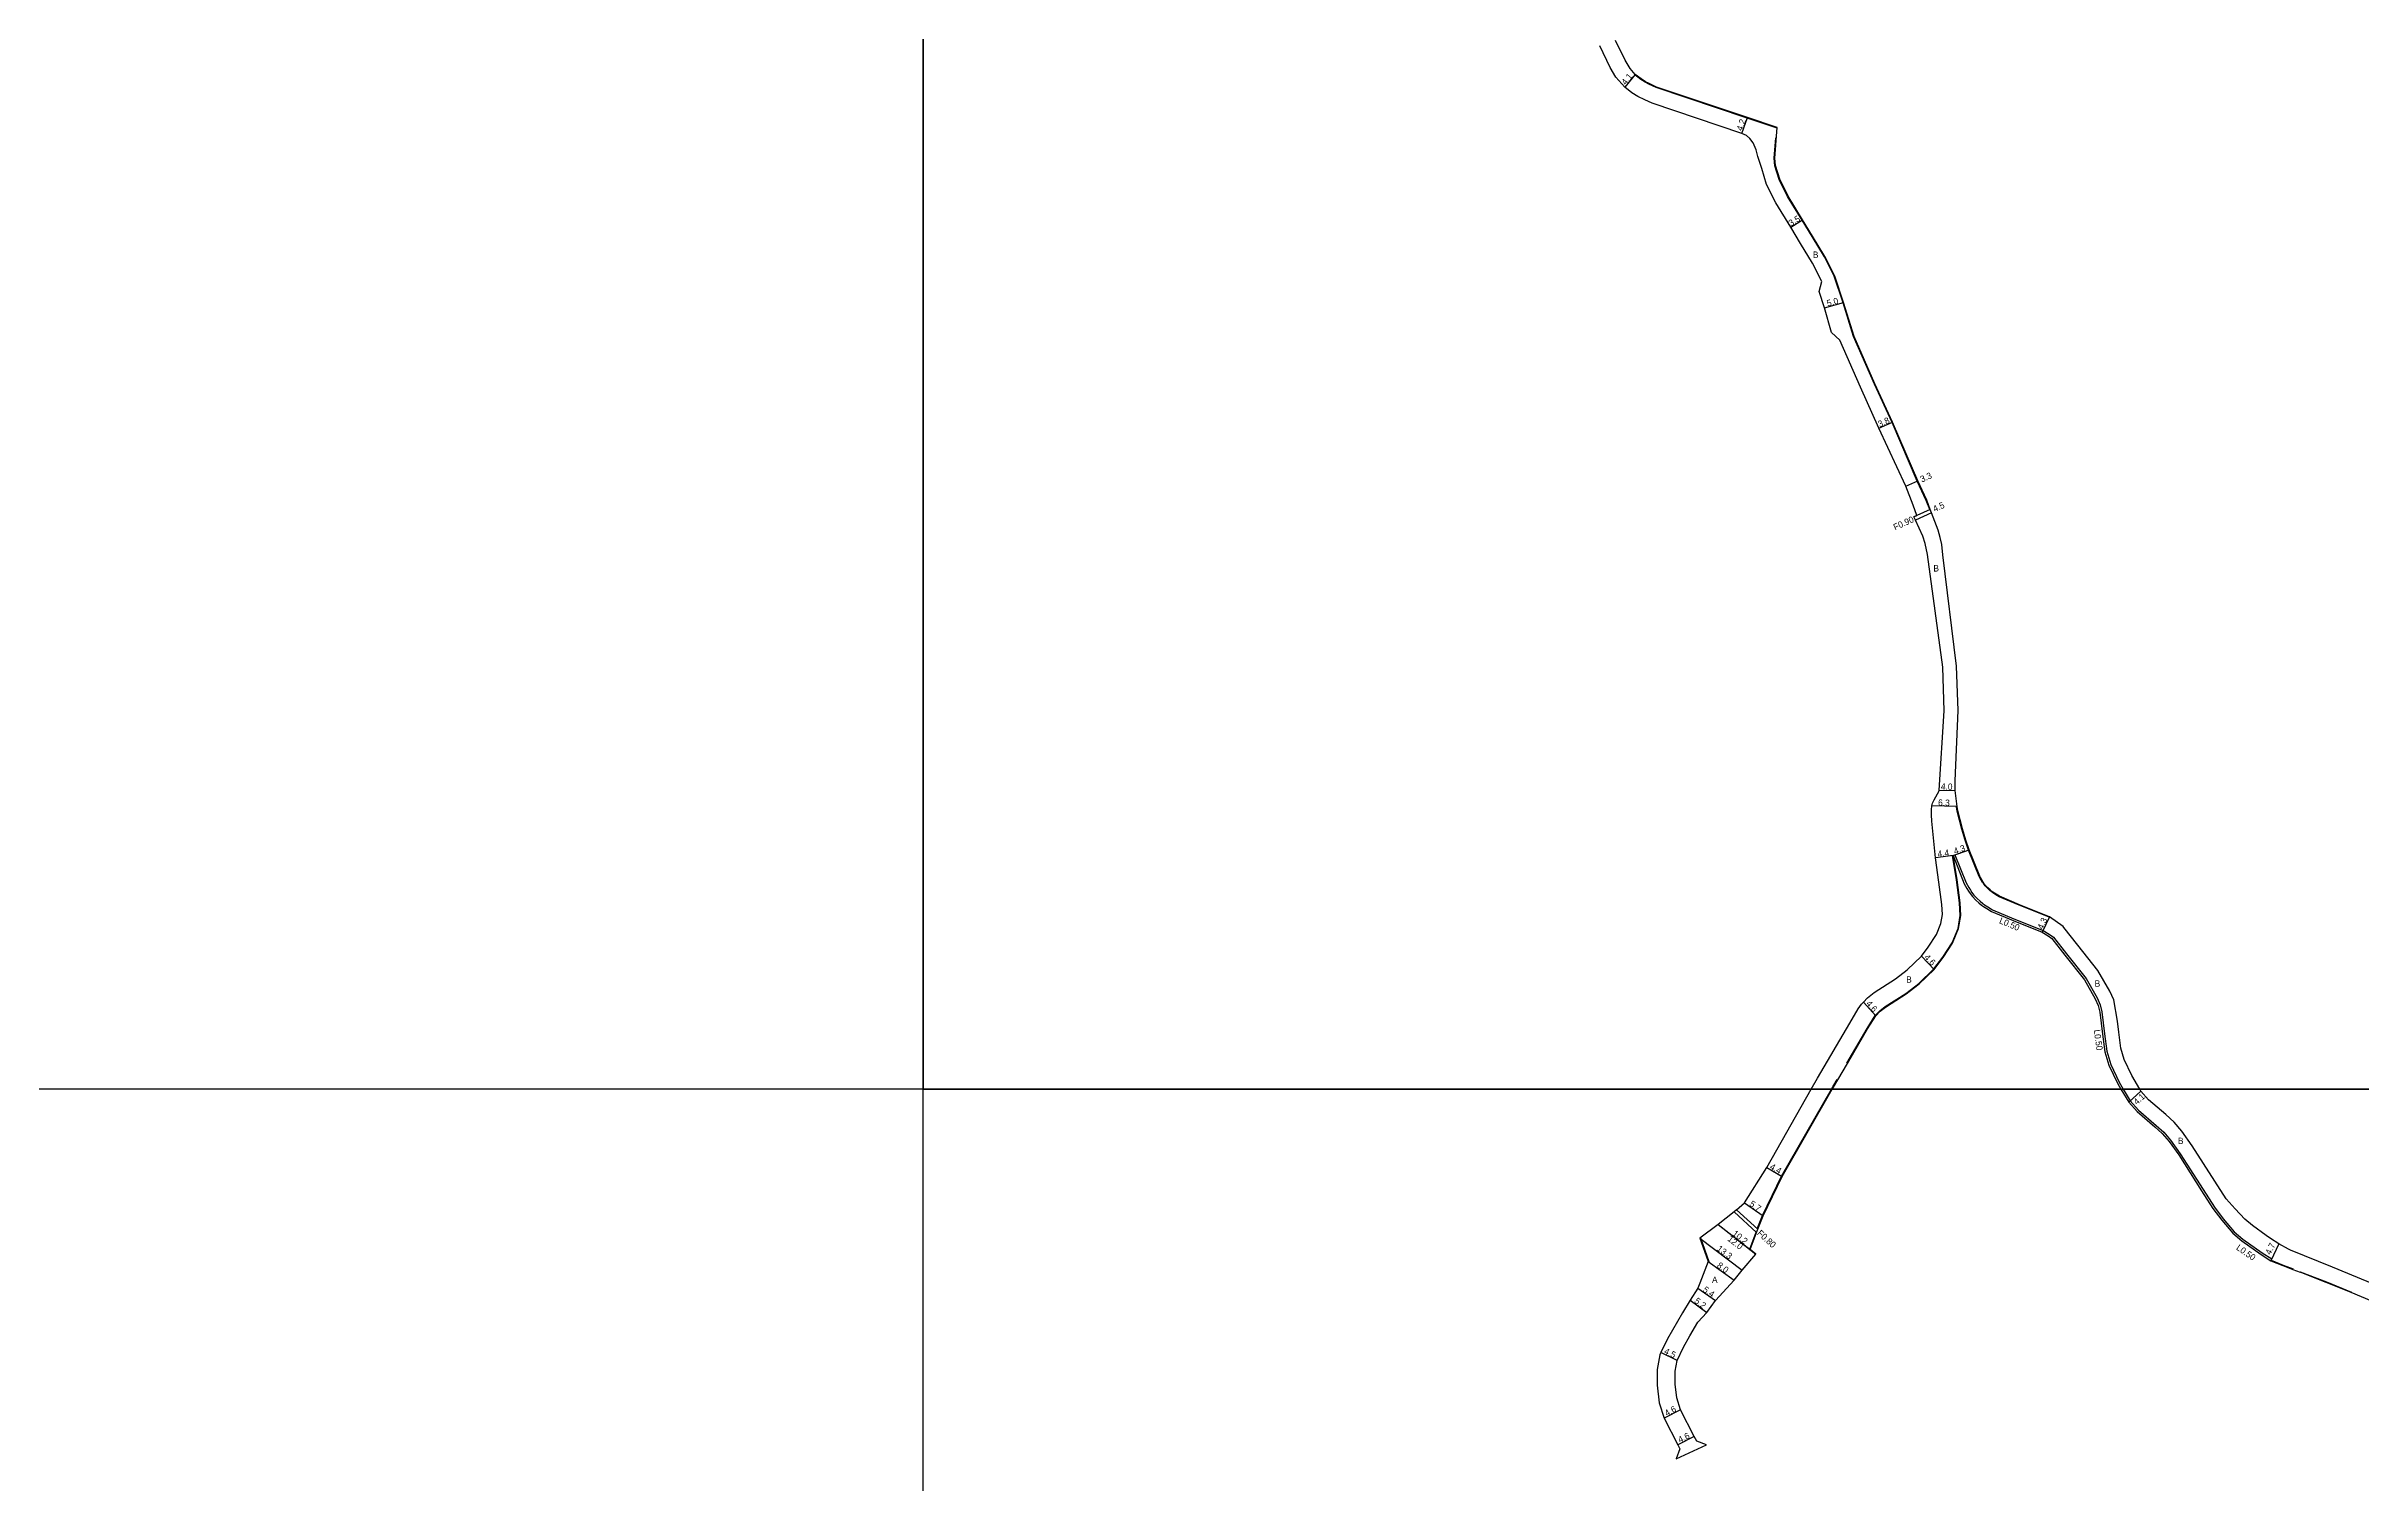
# Model space of a CAD drawing. Header units: metres. Extents: x -24000 to -21600, y -108000 to -105000.
# Drawn here: x -23420 to -22840, y -106299 to -105939 of the extents above; entities that cross this region are included whole.
import ezdxf

# ---------------------------------------------------------------- set-up
doc = ezdxf.new("R2010")
doc.units = ezdxf.units.M
doc.header["$LTSCALE"] = 2.5
for name, color, linetype in [('側溝・桝', 7, 'Continuous'), ('図郭', 7, 'Continuous'), ('幅員', 7, 'Continuous'), ('歩道・分離帯・安全施設', 7, 'Continuous'), ('舗装', 7, 'Continuous'), ('道路', 7, 'Continuous')]:
    doc.layers.add(name, color=color, linetype=linetype)
doc.styles.get("Standard").update_dxf_attribs({"font": ''})
doc.styles.get('Standard').set_extended_font_data('@MS PGothic')

msp = doc.modelspace()

# ---------------------------------------------------------------- linework, layer by layer
at = {"layer": '側溝・桝'}
for points in [[(-22947.29, -106055.55), (-22951.36, -106057.39)], [(-22947.62, -106054.71), (-22950.95, -106056.22)], [(-22941.91, -106141.45), (-22941.44, -106141.29)], [(-22941.44, -106141.29), (-22938.66, -106148.26), (-22938.33, -106148.82), (-22937.99, -106149.4), (-22937.58, -106150.1), (-22937.18, -106150.69), (-22936.67, -106151.37), (-22935.84, -106152.23), (-22935.15, -106152.88), (-22934.47, -106153.45), (-22934.02, -106153.75), (-22933.18, -106154.29), (-22932.05, -106155.03), (-22926.69, -106157.26), (-22919.33, -106160.21), (-22917.84, -106161.11), (-22916.78, -106161.88), (-22913.5, -106166.07), (-22908.59, -106172.27), (-22905.81, -106177.07), (-22905.04, -106178.82), (-22904.6, -106180.59), (-22903.97, -106186.11), (-22903.39, -106190.47), (-22902.38, -106193.81), (-22900.3, -106198.25), (-22899.24, -106200)], [(-22899.24, -106200), (-22897.49, -106202.9), (-22895.44, -106205.19), (-22890.99, -106209.04), (-22889.12, -106210.74), (-22887.39, -106212.75), (-22884.96, -106216.15), (-22879.21, -106225.14), (-22876.41, -106229.54), (-22874.19, -106232.48), (-22871.45, -106235.67), (-22869.26, -106237.58), (-22864.44, -106240.93), (-22862.06, -106242.48), (-22862.28, -106242.94)], [(-22991.15, -106235.88), (-22996.77, -106230.71)], [(-22990.84, -106235.07), (-22996.14, -106230.2)]]:
    msp.add_lwpolyline(points, dxfattribs=at)
at = {"layer": '図郭'}
for points in [[(-24000, -105600), (-23200, -105600), (-23200, -106200), (-24000, -106200)], [(-23200, -105600), (-22400, -105600), (-22400, -106200), (-23200, -106200)], [(-23200, -106200), (-22400, -106200), (-22400, -106800), (-23200, -106800)]]:
    msp.add_lwpolyline(points, close=True, dxfattribs=at)
at = {"layer": '幅員'}
for points in [[(-23021.56, -105945.74), (-23024.13, -105948.93)], [(-22994.81, -105960.5), (-22993.44, -105956.53)], [(-22982.6, -105984), (-22979.61, -105982.18)], [(-22974.15, -106004.24), (-22969.33, -106002.9)], [(-22960.53, -106034.39), (-22957.06, -106032.83)], [(-22953.75, -106048.87), (-22950.73, -106047.55)], [(-22947.62, -106054.71), (-22951.73, -106056.57)], [(-22945.37, -106125.02), (-22941.37, -106125.11)], [(-22940.92, -106129.18), (-22947.22, -106129)], [(-22941.91, -106141.45), (-22946.28, -106141.99)], [(-22941.91, -106141.45), (-22937.86, -106140)], [(-22917.76, -106156.75), (-22919.56, -106160.65)], [(-22949.85, -106166.65), (-22946.64, -106169.95)], [(-22961.28, -106181.6), (-22964.39, -106178.2)], [(-22894.84, -106200.46), (-22897.9, -106203.19)], [(-22988.57, -106219.63), (-22984.76, -106221.83)], [(-22994.18, -106228.43), (-22989.51, -106231.71)], [(-23005.36, -106237.28), (-22994.75, -106245.3)], [(-23000.8, -106233.91), (-22991.32, -106241.27)], [(-23000.8, -106233.91), (-22992.75, -106240.16)], [(-23003.25, -106243.13), (-22996.77, -106247.83)], [(-22860.25, -106238.7), (-22862.28, -106242.94)], [(-23007.76, -106252.82), (-23003.6, -106255.95)], [(-23005.91, -106249.83), (-23001.47, -106252.91)], [(-23011.06, -106267.91), (-23015.12, -106265.97)], [(-23010.18, -106280.27), (-23014.27, -106282.39)], [(-23006.8, -106286.98), (-23010.91, -106289.04)]]:
    msp.add_lwpolyline(points, dxfattribs=at)
at = {"layer": '歩道・分離帯・安全施設'}
for points in [[(-22985.97, -105959.17), (-22993.49, -105956.67), (-23016.31, -105949.02), (-23018.13, -105948.15), (-23019.04, -105947.68), (-23020.15, -105946.98), (-23021.65, -105945.86)], [(-22947.76, -106054.78), (-22947.76, -106054.77), (-22948.65, -106052.47), (-22950.87, -106047.61), (-22957.2, -106032.9), (-22961.62, -106023.33), (-22966.82, -106011.4), (-22969.47, -106002.95), (-22971.7, -105996.3), (-22974.16, -105991.43), (-22977.26, -105986.33), (-22979.74, -105982.26), (-22983.36, -105976.31), (-22985.5, -105972.05), (-22986.55, -105968.59), (-22986.75, -105966.74), (-22986.32, -105961.64)], [(-22917.82, -106156.89), (-22925.31, -106153.88), (-22930.34, -106151.79), (-22931.19, -106151.24), (-22932.02, -106150.69), (-22932.29, -106150.52), (-22932.72, -106150.15), (-22933.28, -106149.63), (-22933.89, -106148.99), (-22934.22, -106148.56), (-22934.5, -106148.16), (-22934.84, -106147.57), (-22935.18, -106146.98), (-22935.37, -106146.66), (-22938, -106140.06), (-22938.88, -106137.6), (-22939.69, -106134.8), (-22940.85, -106130.31), (-22941.07, -106129.2), (-22941.07, -106129.18)], [(-22968.51, -106193.42), (-22963.47, -106184.8), (-22961.4, -106181.51), (-22960.25, -106180.3), (-22958.95, -106179.27), (-22953.78, -106176), (-22950.48, -106173.47), (-22946.75, -106169.85), (-22944.47, -106166.89), (-22942.15, -106163.28), (-22940.66, -106159.7), (-22940.12, -106156.45), (-22940.28, -106153.26), (-22941.04, -106147.5), (-22942.06, -106141.48)], [(-22990.96, -106234.96), (-22989.65, -106231.65), (-22984.89, -106221.76), (-22972.35, -106200)], [(-22972.35, -106200), (-22972.01, -106199.42), (-22970.93, -106197.57)], [(-23005.23, -106237.18), (-23003.09, -106243.13)], [(-22992.87, -106240.07), (-22991.26, -106235.77)], [(-22862.22, -106242.8), (-22862.21, -106242.8), (-22859.18, -106244.04), (-22856.68, -106245.01)], [(-22862.22, -106242.8), (-22862.21, -106242.8), (-22859.18, -106244.04), (-22856.68, -106245.01)], [(-22854.89, -106245.7), (-22848.31, -106248.24), (-22842.09, -106250.79)], [(-22854.89, -106245.7), (-22848.31, -106248.24), (-22842.09, -106250.79)]]:
    msp.add_lwpolyline(points, dxfattribs=at)
at = {"layer": '道路'}
for points in [[(-22990.8, -105966.33), (-22991.25, -105964.62), (-22992.04, -105962.86), (-22992.85, -105961.82), (-22993.67, -105961.07), (-22994.81, -105960.5), (-23017.28, -105952.9), (-23019.18, -105952.1), (-23020.92, -105951.27), (-23022.44, -105950.31), (-23024.13, -105948.93), (-23026.38, -105946.38), (-23027.8, -105943.98), (-23030.39, -105938.59)], [(-22917.76, -106156.75), (-22925.25, -106153.74), (-22930.27, -106151.65), (-22931.11, -106151.11), (-22931.94, -106150.57), (-22932.2, -106150.4), (-22932.62, -106150.04), (-22933.17, -106149.52), (-22933.78, -106148.9), (-22934.1, -106148.48), (-22934.37, -106148.08), (-22934.71, -106147.49), (-22935.05, -106146.91), (-22935.23, -106146.59), (-22937.86, -106140), (-22938.73, -106137.56), (-22939.55, -106134.76), (-22940.71, -106130.27), (-22940.92, -106129.18), (-22941.37, -106125.11), (-22941.35, -106122.69), (-22940.63, -106105.11), (-22941.02, -106093.95), (-22944.51, -106066.07), (-22944.7, -106063.49), (-22945.1, -106061.73), (-22945.68, -106059.91), (-22947.29, -106055.55), (-22947.62, -106054.71), (-22948.51, -106052.41), (-22950.73, -106047.55), (-22957.06, -106032.83), (-22961.48, -106023.27), (-22966.68, -106011.35), (-22969.33, -106002.9), (-22971.56, -105996.25), (-22974.03, -105991.35), (-22977.13, -105986.26), (-22979.61, -105982.18), (-22983.23, -105976.24), (-22985.36, -105971.99), (-22986.4, -105968.55), (-22986.6, -105966.74), (-22985.96, -105959.01), (-22993.44, -105956.53), (-23016.25, -105948.88), (-23018.06, -105948.01), (-23018.96, -105947.55), (-23020.07, -105946.86), (-23021.56, -105945.74), (-23022.87, -105944.21), (-23024.11, -105942.19), (-23026.51, -105937.2)], [(-22975.49, -106000.15), (-22974.78, -105997.62), (-22977.1, -105993.05), (-22980.12, -105988.07), (-22982.6, -105984), (-22986.29, -105977.94), (-22988.63, -105973.29), (-22989.84, -105969.26), (-22990.8, -105966.33)], [(-22972.37, -106010.35), (-22974.15, -106004.24), (-22975.49, -106000.15)], [(-22946.28, -106141.99), (-22947.23, -106132.82), (-22947.32, -106131.27), (-22947.29, -106130), (-22947.22, -106129), (-22947.03, -106128.32), (-22946.67, -106127.44), (-22945.79, -106126.01), (-22945.49, -106125.4), (-22945.37, -106125.02), (-22944.13, -106105.16), (-22944.51, -106094.24), (-22948.33, -106066.01), (-22948.88, -106063.28), (-22949.52, -106061.43), (-22951.36, -106057.39), (-22951.73, -106056.57), (-22950.95, -106056.22), (-22951.89, -106053.67), (-22953.75, -106048.87), (-22960.53, -106034.39), (-22965.13, -106024.12), (-22970.27, -106012.29), (-22972.37, -106010.35)], [(-22977.45, -106200), (-22975.88, -106197.21), (-22967.75, -106183.43), (-22965.7, -106179.86), (-22964.82, -106178.7), (-22964.39, -106178.2), (-22963.35, -106177.06), (-22961.67, -106175.72), (-22956.33, -106172.35), (-22953.39, -106170.1), (-22949.85, -106166.65), (-22948.13, -106164.35), (-22946.1, -106161.2), (-22944.96, -106158.46), (-22944.59, -106156.2), (-22944.71, -106153.67), (-22945.46, -106148.09), (-22946.28, -106141.99)], [(-22968.38, -106193.5), (-22963.34, -106184.87), (-22961.28, -106181.6), (-22960.15, -106180.41), (-22958.87, -106179.39), (-22953.7, -106176.12), (-22950.38, -106173.59), (-22946.64, -106169.95), (-22944.35, -106166.97), (-22942.01, -106163.35), (-22940.51, -106159.74), (-22939.97, -106156.46), (-22940.13, -106153.25), (-22940.9, -106147.48), (-22941.91, -106141.45)], [(-22941.91, -106141.45), (-22939.11, -106148.48), (-22938.77, -106149.07), (-22938.43, -106149.65), (-22938.01, -106150.37), (-22937.59, -106150.98), (-22937.05, -106151.69), (-22936.2, -106152.58), (-22935.49, -106153.25), (-22934.77, -106153.86), (-22934.29, -106154.17), (-22933.45, -106154.71), (-22932.29, -106155.47), (-22926.87, -106157.72), (-22919.56, -106160.65), (-22918.11, -106161.53), (-22917.13, -106162.25), (-22913.89, -106166.38), (-22909, -106172.55), (-22906.26, -106177.3), (-22905.51, -106178.98), (-22905.1, -106180.68), (-22904.47, -106186.17), (-22903.88, -106190.58), (-22902.85, -106193.99), (-22900.74, -106198.48), (-22899.83, -106200)], [(-22900.71, -106182.95), (-22901.66, -106177.55), (-22902.6, -106175.43), (-22905.6, -106170.24), (-22910.67, -106163.85), (-22914.12, -106159.43), (-22914.35, -106159.19), (-22917.76, -106156.75)], [(-22895.11, -106200), (-22897.1, -106196.58), (-22899.01, -106192.51), (-22899.86, -106189.71), (-22900.4, -106185.67), (-22900.71, -106182.95)], [(-22972.17, -106200), (-22971.88, -106199.5), (-22970.8, -106197.65), (-22968.38, -106193.5)], [(-23007.85, -106261.76), (-23005.85, -106258.37), (-23003.6, -106255.95), (-23001.47, -106252.91), (-22996.77, -106247.83), (-22994.75, -106245.3), (-22991.32, -106241.27), (-22992.75, -106240.16), (-22991.15, -106235.88), (-22990.84, -106235.07), (-22989.51, -106231.71), (-22984.76, -106221.83), (-22972.17, -106200)], [(-22996.14, -106230.2), (-22994.18, -106228.43), (-22988.57, -106219.63), (-22977.45, -106200)], [(-22899.83, -106200), (-22897.9, -106203.19), (-22895.79, -106205.55), (-22891.32, -106209.41), (-22889.48, -106211.09), (-22887.79, -106213.06), (-22885.37, -106216.43), (-22879.64, -106225.4), (-22876.82, -106229.82), (-22874.58, -106232.79), (-22871.81, -106236.03), (-22869.56, -106237.98), (-22864.72, -106241.35), (-22862.28, -106242.94), (-22859.24, -106244.18), (-22856.73, -106245.15), (-22854.95, -106245.84)], [(-22862.36, -106237.37), (-22863.41, -106236.65), (-22866.85, -106234.14), (-22868.78, -106232.51), (-22871.24, -106229.92), (-22873.48, -106227.43), (-22876.3, -106223.01), (-22881.98, -106214.13), (-22884.56, -106210.52), (-22886.54, -106208.23), (-22888.6, -106206.34), (-22892.91, -106202.62), (-22894.84, -106200.46), (-22895.11, -106200)], [(-22996.14, -106230.2), (-22996.77, -106230.71), (-23000.8, -106233.91), (-23005.36, -106237.28), (-23003.25, -106243.13), (-23005.34, -106248.59), (-23005.91, -106249.83), (-23007.76, -106252.82), (-23009.75, -106256.04)], [(-22812.62, -106258.18), (-22812.56, -106257.38), (-22816.05, -106256.44), (-22833.27, -106250.12), (-22846.82, -106244.59), (-22857.31, -106240.34), (-22857.82, -106240.03), (-22860.25, -106238.7), (-22862.36, -106237.37)], [(-22842.14, -106250.93), (-22848.37, -106248.38), (-22854.95, -106245.84)], [(-22812.76, -106259.88), (-22812.82, -106260.67), (-22817.45, -106260.71), (-22834.77, -106253.94), (-22836.98, -106253.04), (-22842.14, -106250.93)], [(-23009.75, -106256.04), (-23013.48, -106262.52), (-23015.12, -106265.97), (-23015.38, -106266.52), (-23016.04, -106270.19), (-23016.08, -106274.12), (-23015.58, -106278.56), (-23014.27, -106282.39), (-23010.91, -106289.04), (-23010.37, -106290.04)], [(-23006.16, -106288.19), (-23006.8, -106286.98), (-23010.18, -106280.27), (-23011.11, -106277.32), (-23011.57, -106273.89), (-23011.54, -106270.61), (-23011.06, -106267.91), (-23009.49, -106264.62), (-23007.85, -106261.76)], [(-23011.29, -106292.58), (-23003.7, -106289.04)], [(-23003.7, -106289.04), (-23006.16, -106288.19)], [(-23010.37, -106290.04), (-23011.29, -106292.58)]]:
    msp.add_lwpolyline(points, dxfattribs=at)

# ---------------------------------------------------------------- texts
at = {"layer": '側溝・桝'}
for s, rotation, p in [('F0.90', 24.3202, (-22956.43, -106059.99)), ('L0.50', 337.44462, (-22930.49, -106158.34)), ('L0.50', 277.65084, (-22906.65, -106185.14)), ('F0.80', 317.42009, (-22991.14, -106236.25)), ('L0.50', 325.13104, (-22871.11, -106240.03))]:
    msp.add_text(s, height=1.6, rotation=rotation, dxfattribs=at).set_placement(p)
at = {"layer": '幅員'}
for s, rotation, p in [('4.1', 51.13466, (-23023.93, -105948.52)), ('4.2', 70.99084, (-22994.74, -105960)), ('3.5', 31.33845, (-22982.53, -105983.84)), ('5.0', 15.53188, (-22973.31, -106003.9)), ('3.8', 24.16506, (-22960.29, -106034.18)), ('3.3', 23.63506, (-22949.72, -106047.98)), ('4.5', 24.32019, (-22946.52, -106055.4)), ('6.3', 358.36909, (-22945.67, -106128.94)), ('4.0', 358.73475, (-22944.97, -106124.93)), ('4.3', 19.72697, (-22941.43, -106141.17)), ('4.4', 6.95993, (-22945.7, -106141.82)), ('4.3', 65.31953, (-22919.42, -106160.11)), ('4.6', 314.19665, (-22949.29, -106167.08)), ('4.6', 312.43072, (-22963.84, -106178.65)), ('4.1', 41.79919, (-22895.84, -106204)), ('4.4', 330.06325, (-22988, -106219.85)), ('5.7', 324.90161, (-22993.1, -106229.07)), ('12.0', 322.16891, (-22998.57, -106237.78)), ('10.2', 322.16891, (-22997.37, -106236.44)), ('13.3', 322.90627, (-23001.27, -106240.24)), ('8.0', 324.08397, (-23001.25, -106244.46)), ('4.7', 64.34105, (-22862.33, -106241.6)), ('5.2', 323.02846, (-23006.9, -106253.34)), ('5.4', 325.1787, (-23004.76, -106250.56)), ('4.5', 334.51889, (-23014.49, -106266.16)), ('4.6', 27.35847, (-23013.69, -106281.97)), ('4.6', 26.61827, (-23010.33, -106288.64))]:
    msp.add_text(s, height=1.6, rotation=rotation, dxfattribs=at).set_placement(p)
at = {"layer": '舗装'}
for s, p in [('B', (-22977.05, -105991.69)), ('B', (-22946.83, -106070.27)), ('B', (-22953.66, -106173.3)), ('B', (-22906.42, -106174.29)), ('B', (-22885.55, -106213.71)), ('A', (-23002.32, -106248.52))]:
    msp.add_text(s, height=1.6, dxfattribs=at).set_placement(p)

doc.saveas('drawing.dxf')
